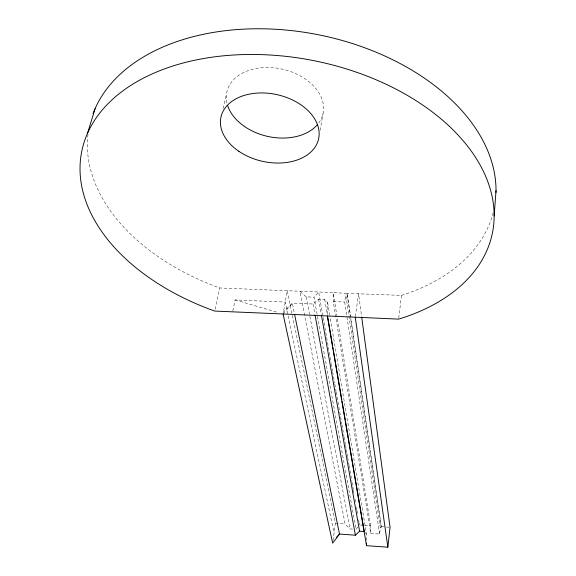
<?xml version="1.0" encoding="UTF-8"?>
<svg xmlns="http://www.w3.org/2000/svg" width="576" height="576" viewBox="0 0 576 576"><rect width="100%" height="100%" fill="white"/><g stroke="black" fill="none" stroke-linecap="round" stroke-linejoin="round"><path stroke-width="0.43" stroke-dasharray="2.88 2.16" d="M366.53 540.389L366.552 534.226L329.882 315.907M327.362 314.215L327.65 302.594L324.727 299.52L318.622 299.261L313.042 304.02L292.306 303.142L283.457 311.954M88.013 134.287A206.539 135.576 11.2 0 0 219.614 287.957L333.194 292.601L333.252 301.55L370.822 533.426L379.606 534.046L380.311 527.918L345.794 294.854L347.105 294.185L347.227 293.378L401.465 295.394A206.539 135.576 11.2 0 0 493.142 212.839M380.311 527.918L381.312 527.371L381.391 526.68L350.878 318.312M398.75 318.247L401.465 295.394M333.022 540.612L335.398 523.274L287.251 290.664L283.212 313.308M355.385 316.361L358.56 293.839L361.562 316.116M379.606 534.046L344.729 302.033L345.794 294.854M320.112 130.356L323.028 113.767M232.834 310.932L235.08 299.938L285.221 302.054L334.066 533.016M215.042 309.355L219.614 287.957M223.056 108.583L226.505 93.852M358.027 526.86L356.033 529.337L314.014 297.173L318.694 292.01L331.114 362.88M283.09 313.992L292.306 303.142L294.286 312.84M352.62 529.099L350.057 528.926L345.103 524.002L299.894 291.24L306.223 296.849L314.014 297.173M333.252 301.55L344.729 302.033M360.382 525.053L363.802 525.29M364.658 525.355L370.642 525.766L370.822 533.426M381.391 526.68L389.196 527.22M335.398 523.274L345.103 524.002M235.08 299.938L277.949 312.487M364.838 532.21L366.552 534.226M306.223 296.849L309.722 315.382M309.888 316.26L350.057 528.926M313.042 304.02L314.986 314.611M318.622 299.261L321.278 314.309M331.272 363.766L332.51 370.85M332.669 371.743L334.685 383.256M334.843 384.142L336.082 391.226M336.24 392.112L341.827 424.008M341.986 424.894L342.605 428.436M342.763 429.322L344.002 436.406M344.16 437.292L344.779 440.842M344.93 441.727L345.398 444.384M345.557 445.27L346.176 448.812M346.327 449.698L346.954 453.24M347.105 454.126L347.573 456.782M347.731 457.668L348.97 464.76M349.128 465.646L351.922 481.586M352.073 482.472L352.699 486.022M352.85 486.907L353.318 489.564M353.47 490.45L354.096 493.992M355.025 499.306L355.493 501.962M356.422 507.276L356.89 509.94M357.041 510.826L357.667 514.368M358.596 519.682L359.064 522.338M359.215 523.224L359.525 524.995M324.727 299.52L327.298 314.575M327.65 302.594L329.731 315.022M370.642 525.766L333.194 292.601L347.227 293.378L350.748 317.419M347.105 294.185L381.312 527.371M226.93 102.974A49.313 34.416 12.9 0 1 282.262 69.142A49.313 34.416 12.9 0 1 318.463 123.394"/><path stroke-width="0.86" d="M361.685 317.009L390.06 527.285L387.842 547.2L366.509 545.674L366.523 543.031M494.158 215.942L496.015 190.678M87.545 133.214L95.083 108.67M336.528 537.293L339.509 534.067L355.406 535.19L359.59 531.216L364.27 531.54L345.557 421.726M283.09 313.992L214.675 311.069A209.369 134.186 11.1 0 1 112.946 98.978A209.369 134.186 11.1 0 1 433.721 113.026A209.369 134.186 11.1 0 1 398.642 319.126L283.09 313.992L332.676 543.182L339.509 534.067L294.646 314.604M315.144 315.497L355.406 535.19M321.437 315.194L359.59 531.216M327.6 316.346L332.575 345.564M332.878 347.335L333.18 349.106M333.482 350.878L335.448 362.39M335.75 364.162L341.784 399.586M342.086 401.357L345.254 419.954M327.319 316.001L366.509 545.674M355.262 317.225L387.842 547.2M317.383 124.718A49.313 34.416 12.9 0 1 268.222 136.526A49.313 34.416 12.9 0 1 227.606 105.466M93.053 113.652A206.539 135.576 11.2 0 1 317.441 34.567A206.539 135.576 11.2 0 1 495.994 192.478M238.774 151.243A50.026 34.114 12.7 0 0 318.571 139.09A50.026 34.114 12.7 0 0 252.022 93.65A50.026 34.114 12.7 0 0 238.774 151.243"/></g></svg>
